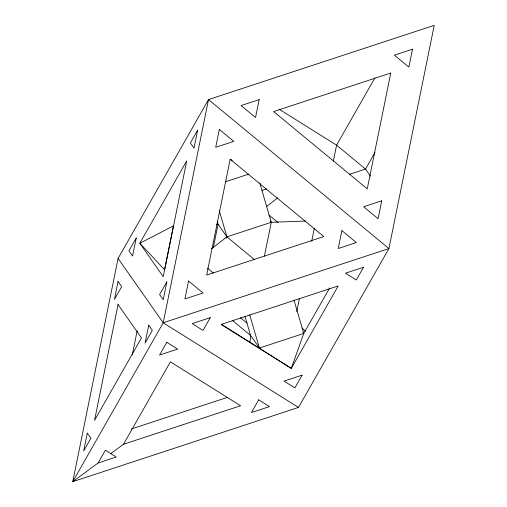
<?xml version="1.0" encoding="UTF-8"?>
<svg xmlns="http://www.w3.org/2000/svg" width="507" height="507" viewBox="0 0 507 507"><rect width="100%" height="100%" fill="white"/><g stroke="black" fill="none" stroke-linecap="round" stroke-linejoin="round"><path stroke-width="0.76" d="M250.008 342.472L250.559 335.406L245.027 316.488M118.074 258.443L72.774 481.65L298.49 407.425L388.926 248.557L434.226 25.35L208.51 99.575L118.074 258.443L163.21 322.782L298.49 407.425M132.283 354.9L137.156 330.875M163.21 322.782L208.51 99.575L388.926 248.557L163.21 322.782L72.774 481.65L98.124 462.961L116.223 457.003L105.38 450.216L98.124 462.961M213.377 247.315L218.061 224.24L217.18 221.21M264.394 256.136L271.264 222.294L259.761 182.945M296.779 311.539L299.447 298.382M311.653 241.433L314.308 228.359M333.353 161.163L336.597 145.167L374.933 77.825M329.677 287.932L303.756 333.46L291.297 368.374L221.103 324.448L338.22 285.935L291.297 368.374L221.515 324.322M226.154 238.233L226.927 236.877L271.264 222.294L305.696 221.039M123.48 444.265L170.403 361.833L240.597 405.752L123.48 444.265L110.799 453.613M374.977 152.468L365.534 169.059L349.279 174.402M211.438 248.76L226.927 236.877L219.189 210.386M266.733 206.33L277.887 197.774M225.634 181.728L248.931 174.066M262.075 190.385L266.587 188.902M232.364 320.386L250.559 335.406L259.419 348.043L303.756 333.46L294.022 300.169M131.288 429.004L227.592 397.33M216.495 224.297L218.061 224.24L226.927 236.877L254.558 259.692M230.888 159.597L232.307 160.263M279.103 109.195L336.597 145.167L365.534 169.059L370.49 176.119M269.008 215.114L278.013 222.554M207.395 268.127L213.403 273.083M240.35 317.616L247.036 323.143M302.058 327.985L305.372 331.286M270.377 221.033L271.264 222.294M302.869 332.199L303.756 333.46M249.691 314.746L259.419 348.043M87.293 433.117L83.661 451.015L90.911 438.276L87.293 433.117M118.061 281.505L114.43 299.403L121.68 286.664L118.061 281.505M118.049 304.561L94.543 420.373L141.466 337.941L118.049 304.561M136.199 238.125L132.568 256.022L128.943 250.864L136.199 238.125M148.716 325.202L145.084 343.1L152.334 330.361L148.716 325.202M173.457 225.869L164.56 269.711L139.818 243.284L186.741 160.852L163.235 276.664L139.818 243.284L173.457 225.869M166.854 281.822L163.222 299.726L159.604 294.567L166.854 281.822M197.622 130.21L193.991 148.114L190.372 142.955L197.622 130.21M188.572 281.03L184.941 298.927L203.041 292.976L188.572 281.03M219.341 129.418L215.709 147.315L233.809 141.364L219.341 129.418M230.178 159.261L206.672 275.079L323.789 236.566L230.178 159.261M259.172 99.619L255.541 117.516L241.078 105.57L259.172 99.619M341.889 230.615L338.258 248.512L356.358 242.561L341.889 230.615M390.764 73.052L367.258 188.864L273.641 111.565L390.764 73.052M381.72 200.81L378.089 218.707L363.62 206.761L381.72 200.81M412.495 49.198L408.864 67.101L394.395 55.155L412.495 49.198M166.803 342.307L159.553 355.046L177.653 349.095L166.803 342.307M210.253 317.661L203.003 330.406L192.153 323.618L210.253 317.661M258.697 399.801L251.447 412.54L269.547 406.589L258.697 399.801M302.147 375.155L294.897 387.899L284.047 381.112L302.147 375.155M363.576 267.246L356.32 279.984L345.476 273.197L363.576 267.246"/></g></svg>
